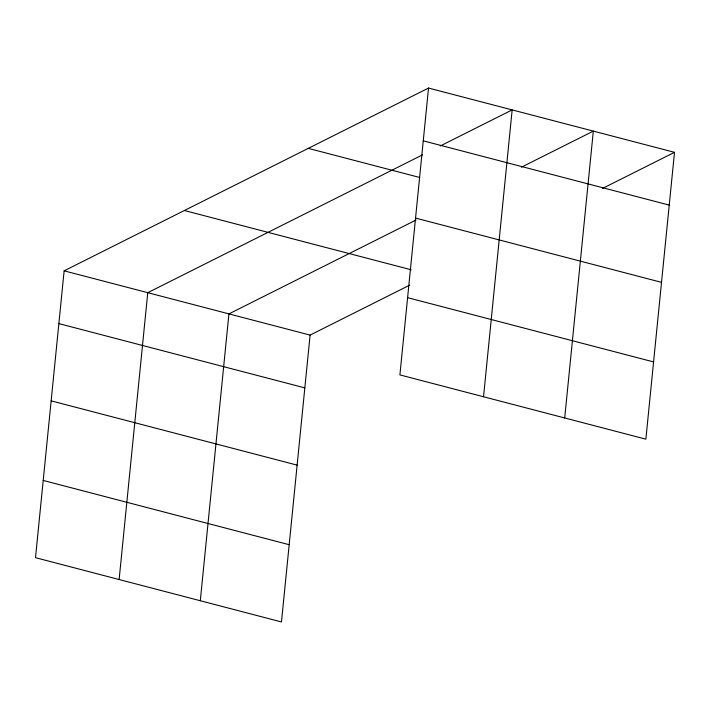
<?xml version="1.0" encoding="UTF-8"?>
<svg xmlns="http://www.w3.org/2000/svg" width="710" height="710" viewBox="0 0 710 710"><rect width="100%" height="100%" fill="white"/><g stroke="black" fill="none" stroke-linecap="round" stroke-linejoin="round"><path stroke-width="1.06" d="M428.529 88.049L399.899 374.907L645.869 439.17L674.5 152.322L428.529 88.049L64.131 270.829L35.5 557.678L281.471 621.951L310.101 335.093L409.652 285.163M119.129 579.529L147.76 292.68L422.459 154.895M200.3 600.74L228.931 313.891L416.051 220.038M483.528 396.757L512.159 109.899L440.209 145.994M564.698 417.968L593.329 131.11L521.38 167.205M602.55 188.416L674.5 152.322M423.258 140.837L669.228 205.11M308.273 148.363L419.672 177.473M415.545 218.076L661.525 282.349M184.378 210.506L411.134 269.756M407.602 297.659L653.582 361.931M64.131 270.829L310.101 335.093M58.859 323.609L304.839 387.882M51.155 400.857L297.126 465.13M43.212 480.439L289.183 544.712"/></g></svg>
